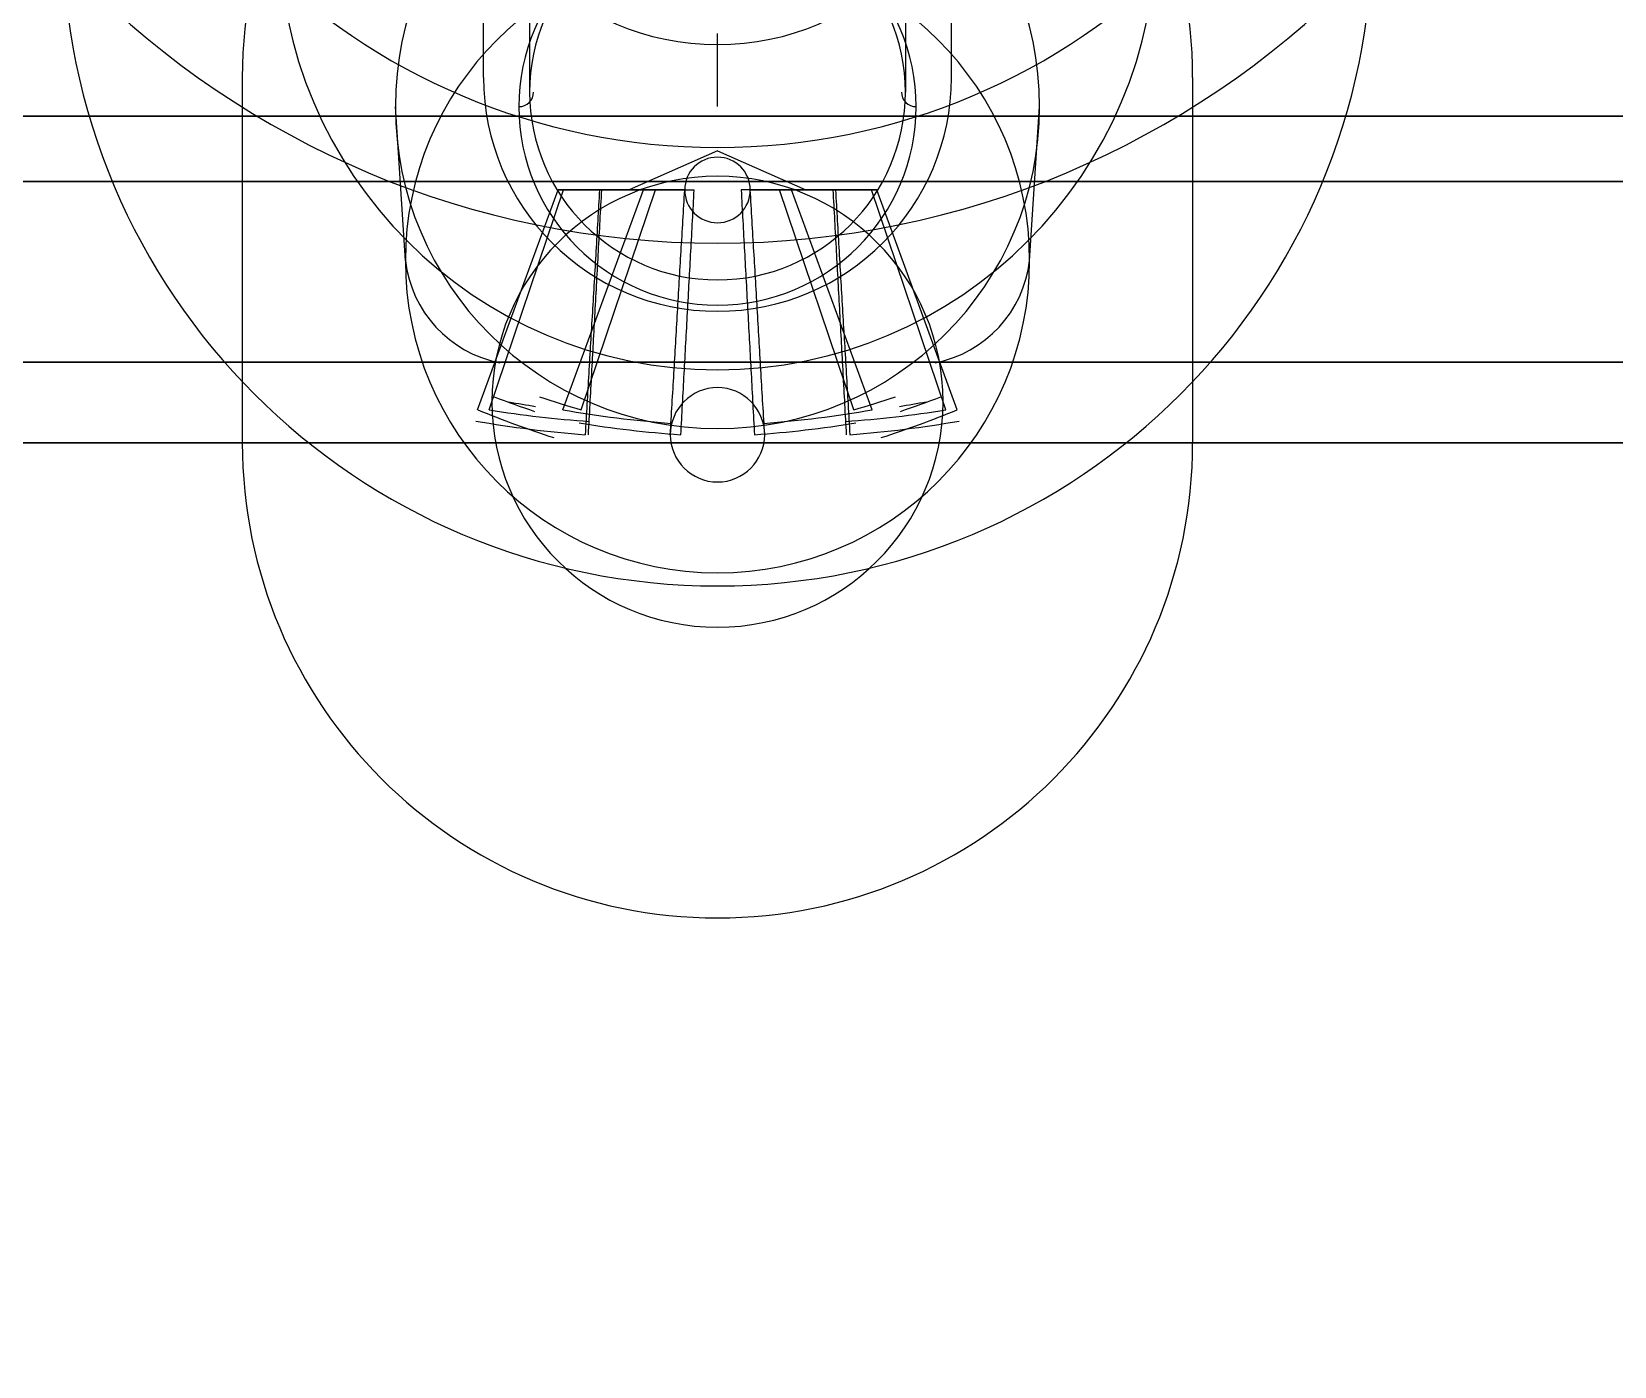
# Model space of a CAD drawing. Extents: x -93 to 93, y -188 to 102.
# Drawn here: x -4.69 to 6.13, y -113.82 to -104.69 of the extents above; entities that cross this region are included whole.
import ezdxf

# ---------------------------------------------------------------- set-up
doc = ezdxf.new("R2010")
doc.units = 0
doc.layers.add('Cut', color=7, linetype='CONTINUOUS')

msp = doc.modelspace()

# ---------------------------------------------------------------- linework, layer by layer
at = {"layer": 'Cut'}
for p, q in [((-1.2849, -93.2, -23.1881), (-1.2849, -105.1, -23.1881)), ((-1.2849, -93.2, -23.1881), (-1.2849, -105.1, -23.1881)), ((-1.2849, -93.2, 20.8119), (-1.2849, -105.1, 20.8119)), ((-1.2849, -93.2, 20.8119), (-1.2849, -105.1, 20.8119)), ((1.2849, -93.2, -20.8119), (1.2849, -105.1, -20.8119)), ((1.2849, -93.2, -20.8119), (1.2849, -105.1, -20.8119)), ((1.2849, -93.2, 23.1881), (1.2849, -105.1, 23.1881)), ((1.2849, -93.2, 23.1881), (1.2849, -105.1, 23.1881)), ((-1.6, -105, -22), (-1.6, -103, -22)), ((-1.6, -105, 22), (-1.6, -103, 22)), ((-1.6, -105, -22), (-1.6, -103, -22)), ((-1.6, -105, 22), (-1.6, -103, 22)), ((1.6, -105, -22), (1.6, -103, -22)), ((1.6, -105, 22), (1.6, -103, 22)), ((1.6, -105, -22), (1.6, -103, -22)), ((1.6, -105, 22), (1.6, -103, 22)), ((0, -105.2, -23.5), (0, -104.7, -23.5)), ((0, -105.2, -20.5), (0, -104.7, -20.5)), ((0, -105.2, -18.75), (0, -104.7, -18.75)), ((0, -105.2, -25.25), (0, -104.7, -25.25)), ((0, -105.2, -18.75), (0, -104.7, -18.75)), ((0, -105.2, -25.25), (0, -104.7, -25.25)), ((0, -105.2, -23.5), (0, -104.7, -23.5)), ((0, -105.2, -20.5), (0, -104.7, -20.5)), ((0, -105.2, 20.5), (0, -104.7, 20.5)), ((0, -105.2, 23.5), (0, -104.7, 23.5)), ((0, -105.2, 25.25), (0, -104.7, 25.25)), ((0, -105.2, 18.75), (0, -104.7, 18.75)), ((0, -105.2, 25.25), (0, -104.7, 25.25)), ((0, -105.2, 18.75), (0, -104.7, 18.75)), ((0, -105.2, 20.5), (0, -104.7, 20.5)), ((0, -105.2, 23.5), (0, -104.7, 23.5)), ((-3.25, -105, -22), (-3.25, -107.5, -22)), ((-3.25, -105, 22), (-3.25, -107.5, 22)), ((-3.25, -105, -22), (-3.25, -107.5, -22)), ((-3.25, -105, 22), (-3.25, -107.5, 22)), ((3.25, -105, -22), (3.25, -107.5, -22)), ((3.25, -105, 22), (3.25, -107.5, 22)), ((3.25, -105, -22), (3.25, -107.5, -22)), ((3.25, -105, 22), (3.25, -107.5, 22)), ((-2.135, -106.254, -23.9741), (-2.20269, -105.2, -24.0367)), ((-2.135, -106.254, -23.9741), (-2.20269, -105.2, -24.0367)), ((-2.135, -106.254, 20.0259), (-2.20269, -105.2, 19.9633)), ((-2.135, -106.254, 20.0259), (-2.20269, -105.2, 19.9633)), ((2.135, -106.254, -20.0259), (2.20269, -105.2, -19.9633)), ((2.135, -106.254, -20.0259), (2.20269, -105.2, -19.9633)), ((2.135, -106.254, 23.9741), (2.20269, -105.2, 24.0367)), ((2.135, -106.254, 23.9741), (2.20269, -105.2, 24.0367)), ((80.7469, -105.264, 30.55), (-80.7469, -105.264, 30.55)), ((80.7469, -105.264, 30.55), (-80.7469, -105.264, 30.55)), ((-73.6752, -105.264, -30.05), (73.6752, -105.264, -30.05)), ((-73.6752, -105.264, -30.05), (73.6752, -105.264, -30.05)), ((0, -105.503, -22), (-0.604143, -105.77, -22.5586)), ((0, -105.503, -22), (-0.604143, -105.77, -22.5586)), ((0, -105.503, 22), (-0.604143, -105.77, 21.4414)), ((0, -105.503, 22), (-0.604143, -105.77, 21.4414)), ((0, -105.503, -22), (0.604143, -105.77, -21.4414)), ((0, -105.503, -22), (0.604143, -105.77, -21.4414)), ((0, -105.503, 22), (0.604143, -105.77, 22.5586)), ((0, -105.503, 22), (0.604143, -105.77, 22.5586)), ((-80.7469, -105.711, 30.4444), (80.7469, -105.711, 30.4444)), ((-80.7469, -105.711, 30.4444), (80.7469, -105.711, 30.4444)), ((73.7189, -105.711, -29.9444), (-73.7189, -105.711, -29.9444)), ((73.7189, -105.711, -29.9444), (-73.7189, -105.711, -29.9444)), ((-1.64037, -107.274, -22.9325), (-1.08969, -105.77, -22.4233)), ((-1.64037, -107.274, -22.9325), (-1.08969, -105.77, -22.4233)), ((-1.64037, -107.274, 21.0675), (-1.08969, -105.77, 21.5767)), ((-1.64037, -107.274, 21.0675), (-1.08969, -105.77, 21.5767)), ((-1.56244, -107.274, -20.9421), (-1.05326, -105.77, -21.4928)), ((-1.56244, -107.274, -20.9421), (-1.05326, -105.77, -21.4928)), ((-1.56244, -107.274, 23.0579), (-1.05326, -105.77, 22.5072)), ((-1.56244, -107.274, 23.0579), (-1.05326, -105.77, 22.5072)), ((-1.08969, -105.77, -22.4233), (-0.806782, -105.77, -22.1617)), ((-0.507191, -105.77, -23.0533), (-1.08969, -105.77, -22.4233)), ((-1.08969, -105.77, -22.4233), (-0.806782, -105.77, -22.1617)), ((-0.507191, -105.77, -23.0533), (-1.08969, -105.77, -22.4233)), ((-1.08969, -105.77, 21.5767), (-0.806782, -105.77, 21.8383)), ((-0.507191, -105.77, 20.9467), (-1.08969, -105.77, 21.5767)), ((-1.08969, -105.77, 21.5767), (-0.806782, -105.77, 21.8383)), ((-0.507191, -105.77, 20.9467), (-1.08969, -105.77, 21.5767)), ((-1.05787, -107.274, -23.5624), (-0.507191, -105.77, -23.0533)), ((-1.05787, -107.274, -23.5624), (-0.507191, -105.77, -23.0533)), ((-1.05787, -107.274, 20.4376), (-0.507191, -105.77, 20.9467)), ((-1.05787, -107.274, 20.4376), (-0.507191, -105.77, 20.9467)), ((-0.791669, -105.77, -21.7757), (-1.05326, -105.77, -21.4928)), ((-1.05326, -105.77, -21.4928), (-0.42329, -105.77, -20.9103)), ((-0.791669, -105.77, -21.7757), (-1.05326, -105.77, -21.4928)), ((-1.05326, -105.77, -21.4928), (-0.42329, -105.77, -20.9103)), ((-0.791669, -105.77, 22.2243), (-1.05326, -105.77, 22.5072)), ((-1.05326, -105.77, 22.5072), (-0.42329, -105.77, 23.0897)), ((-0.791669, -105.77, 22.2243), (-1.05326, -105.77, 22.5072)), ((-1.05326, -105.77, 22.5072), (-0.42329, -105.77, 23.0897)), ((-0.932476, -107.274, -20.3596), (-0.42329, -105.77, -20.9103)), ((-0.932476, -107.274, -20.3596), (-0.42329, -105.77, -20.9103)), ((-0.932476, -107.274, 23.6404), (-0.42329, -105.77, 23.0897)), ((-0.932476, -107.274, 23.6404), (-0.42329, -105.77, 23.0897)), ((-0.224284, -105.77, -22.7917), (-0.507191, -105.77, -23.0533)), ((-0.224284, -105.77, -22.7917), (-0.507191, -105.77, -23.0533)), ((-0.224284, -105.77, 21.2083), (-0.507191, -105.77, 20.9467)), ((-0.224284, -105.77, 21.2083), (-0.507191, -105.77, 20.9467)), ((-0.42329, -105.77, -20.9103), (-0.161701, -105.77, -21.1932)), ((-0.42329, -105.77, -20.9103), (-0.161701, -105.77, -21.1932)), ((-0.42329, -105.77, 23.0897), (-0.161701, -105.77, 22.8068)), ((-0.42329, -105.77, 23.0897), (-0.161701, -105.77, 22.8068)), ((0.42329, -105.77, -23.0897), (0.161701, -105.77, -22.8068)), ((0.42329, -105.77, -23.0897), (0.161701, -105.77, -22.8068)), ((0.42329, -105.77, 20.9103), (0.161701, -105.77, 21.1932)), ((0.42329, -105.77, 20.9103), (0.161701, -105.77, 21.1932)), ((0.224284, -105.77, -21.2083), (0.507191, -105.77, -20.9467)), ((0.224284, -105.77, -21.2083), (0.507191, -105.77, -20.9467)), ((0.224284, -105.77, 22.7917), (0.507191, -105.77, 23.0533)), ((0.224284, -105.77, 22.7917), (0.507191, -105.77, 23.0533)), ((0.932476, -107.274, -23.6404), (0.42329, -105.77, -23.0897)), ((1.05326, -105.77, -22.5072), (0.42329, -105.77, -23.0897)), ((1.05326, -105.77, -22.5072), (0.42329, -105.77, -23.0897)), ((0.932476, -107.274, -23.6404), (0.42329, -105.77, -23.0897)), ((0.932476, -107.274, 20.3596), (0.42329, -105.77, 20.9103)), ((1.05326, -105.77, 21.4928), (0.42329, -105.77, 20.9103)), ((1.05326, -105.77, 21.4928), (0.42329, -105.77, 20.9103)), ((0.932476, -107.274, 20.3596), (0.42329, -105.77, 20.9103)), ((0.507191, -105.77, -20.9467), (1.08969, -105.77, -21.5767)), ((1.05787, -107.274, -20.4376), (0.507191, -105.77, -20.9467)), ((1.05787, -107.274, -20.4376), (0.507191, -105.77, -20.9467)), ((0.507191, -105.77, -20.9467), (1.08969, -105.77, -21.5767)), ((0.507191, -105.77, 23.0533), (1.08969, -105.77, 22.4233)), ((1.05787, -107.274, 23.5624), (0.507191, -105.77, 23.0533)), ((1.05787, -107.274, 23.5624), (0.507191, -105.77, 23.0533)), ((0.507191, -105.77, 23.0533), (1.08969, -105.77, 22.4233)), ((0.791669, -105.77, -22.2243), (1.05326, -105.77, -22.5072)), ((0.791669, -105.77, -22.2243), (1.05326, -105.77, -22.5072)), ((0.791669, -105.77, 21.7757), (1.05326, -105.77, 21.4928)), ((0.791669, -105.77, 21.7757), (1.05326, -105.77, 21.4928)), ((1.08969, -105.77, -21.5767), (0.806782, -105.77, -21.8383)), ((1.08969, -105.77, -21.5767), (0.806782, -105.77, -21.8383)), ((1.08969, -105.77, 22.4233), (0.806782, -105.77, 22.1617)), ((1.08969, -105.77, 22.4233), (0.806782, -105.77, 22.1617)), ((1.56244, -107.274, -23.0579), (1.05326, -105.77, -22.5072)), ((1.56244, -107.274, -23.0579), (1.05326, -105.77, -22.5072)), ((1.56244, -107.274, 20.9421), (1.05326, -105.77, 21.4928)), ((1.56244, -107.274, 20.9421), (1.05326, -105.77, 21.4928)), ((1.64037, -107.274, -21.0675), (1.08969, -105.77, -21.5767)), ((1.64037, -107.274, -21.0675), (1.08969, -105.77, -21.5767)), ((1.64037, -107.274, 22.9325), (1.08969, -105.77, 22.4233)), ((1.64037, -107.274, 22.9325), (1.08969, -105.77, 22.4233)), ((80.7469, -106.947, 29.8264), (-80.7469, -106.947, 29.8264)), ((80.7469, -106.947, 29.8264), (-80.7469, -106.947, 29.8264)), ((-73.9749, -106.947, -29.3264), (73.9749, -106.947, -29.3264)), ((-73.9749, -106.947, -29.3264), (73.9749, -106.947, -29.3264)), ((80.7469, -107.5, 28.932), (-80.7469, -107.5, 28.932)), ((80.7469, -107.5, 28.932), (-80.7469, -107.5, 28.932)), ((-74.3454, -107.5, -28.432), (74.3454, -107.5, -28.432)), ((-74.3454, -107.5, -28.432), (74.3454, -107.5, -28.432))]:
    msp.add_line(p, q, dxfattribs=at)
msp.add_circle((0, -105.503), 4.54747e-13, dxfattribs=at)
msp.add_circle((0, -105.503), 4.54747e-13, dxfattribs=at)
msp.add_circle((0, -105.503), 4.54747e-13, dxfattribs=at)
msp.add_circle((0, -105.503), 4.54747e-13, dxfattribs=at)
for centre, radius, start, end in [((-7.5, -97.5, -9.05), 81.347, 180, 180), ((-7.5, -97.5, -9.05), 81.347, 180, 180), ((-7.5, -97.5, -9.05), 81.2999, 180, 180), ((-7.5, -97.5, -9.05), 81.2999, 180, 180), ((7.5, -97.5, 9.05), 81.2999, 0, 0), ((7.5, -97.5, 9.05), 81.2999, 0, 0), ((-7.5, -97.5, 9.05), 79.7144, 180, 180), ((-7.5, -97.5, 9.05), 79.7144, 180, 180), ((7.5, -97.5, -9.05), 79.7144, 0, 0), ((7.5, -97.5, -9.05), 79.7144, 0, 0), ((7.5, -97.5, -9.05), 78.347, 0, 0), ((7.5, -97.5, -9.05), 78.347, 0, 0), ((-7.5, -97.5, -9.05), 78.2999, 180, 180), ((-7.5, -97.5, -9.05), 78.2999, 180, 180), ((7.5, -97.5, 9.05), 78.2999, 0, 0), ((7.5, -97.5, 9.05), 78.2999, 0, 0), ((-7.5, -97.5, 9.05), 76.7746, 180, 180), ((-7.5, -97.5, 9.05), 76.7746, 180, 180), ((7.5, -97.5, -9.05), 76.7746, 0, 0), ((7.5, -97.5, -9.05), 76.7746, 0, 0), ((-7.5, -101, -9.05), 78.0999, 180, 180), ((-7.5, -101, -9.05), 78.0999, 180, 180), ((7.5, -101, -9.05), 78.147, 0, 0), ((7.5, -101, -9.05), 78.147, 0, 0), ((7.5, -101, 9.05), 78.0999, 0, 0), ((7.5, -101, 9.05), 78.0999, 0, 0), ((-7.5, -105.264, -9.05), 81.347, 180, 180), ((-7.5, -105.264, -9.05), 81.347, 180, 180), ((-7.5, -105.264, -9.05), 81.2999, 180, 180), ((-7.5, -105.264, -9.05), 81.2999, 180, 180), ((7.5, -105.264, 9.05), 81.2999, 0, 0), ((7.5, -105.264, 9.05), 81.2999, 0, 0), ((-7.5, -101, 9.05), 76.5787, 180, 180), ((-7.5, -101, 9.05), 76.5787, 180, 180), ((7.5, -101, -9.05), 76.5787, 0, 0), ((7.5, -101, -9.05), 76.5787, 0, 0), ((-7.5, -105.711, -9.05), 81.2414, 180, 180), ((-7.5, -105.711, -9.05), 81.2414, 180, 180), ((-7.5, -105.711, -9.05), 81.1944, 180, 180), ((-7.5, -105.711, -9.05), 81.1944, 180, 180), ((7.5, -105.711, -9.05), 81.2414, 0, 0), ((7.5, -105.711, -9.05), 81.2414, 0, 0), ((7.5, -105.711, 9.05), 81.1944, 0, 0), ((7.5, -105.711, 9.05), 81.1944, 0, 0), ((-7.5, -103.5, -9.05), 78.347, 180, 180), ((-7.5, -103.5, -9.05), 78.347, 180, 180), ((-7.5, -103.5, 9.05), 78.2999, 180, 180), ((-7.5, -103.5, 9.05), 78.2999, 180, 180), ((7.5, -103.5, -9.05), 78.347, 0, 0), ((7.5, -103.5, -9.05), 78.347, 0, 0), ((7.5, -103.5, -9.05), 78.2999, 0, 0), ((7.5, -103.5, -9.05), 78.2999, 0, 0), ((-7.50007, -103, 14.4519), 77.5, 180, 180), ((-7.50007, -103, 14.4519), 77.5, 180, 180), ((-7.50007, -103, 9.05189), 77.4999, 180, 180), ((-7.50007, -103, 9.05189), 77.4999, 180, 180), ((7.49993, -103, -14.4481), 77.5, 0, 0), ((7.49993, -103, 9.05189), 77.5, 0, 0), ((7.49993, -103, -14.4481), 77.5, 0, 0), ((7.49993, -103, 9.05189), 77.5, 0, 0), ((7.49993, -103, -9.04811), 77.4999, 0, 0), ((7.49993, -103, 14.4519), 77.4999, 0, 0), ((7.49993, -103, -9.04811), 77.4999, 0, 0), ((7.49993, -103, 14.4519), 77.4999, 0, 0), ((-7.5, -105.264, 9.05), 79.7144, 180, 180), ((-7.5, -105.264, 9.05), 79.7144, 180, 180), ((7.5, -105.264, -9.05), 79.7144, 0, 0), ((7.5, -105.264, -9.05), 79.7144, 0, 0), ((7.5, -104, -9.05), 78.147, 0, 0), ((7.5, -104, -9.05), 78.147, 0, 0), ((-7.5, -104, -9.05), 78.0999, 180, 180), ((-7.5, -104, -9.05), 78.0999, 180, 180), ((7.5, -104, 9.05), 78.0999, 0, 0), ((7.5, -104, 9.05), 78.0999, 0, 0), ((-7.5, -105.711, 9.05), 79.611, 180, 180), ((-7.5, -105.711, 9.05), 79.611, 180, 180), ((-7.5, -104, -9.05), 77.847, 180, 180), ((-7.5, -104, -9.05), 77.847, 180, 180), ((7.5, -105.711, -9.05), 79.611, 0, 0), ((7.5, -105.711, -9.05), 79.611, 0, 0), ((-7.5, -104, -9.05), 77.7999, 180, 180), ((-7.5, -104, -9.05), 77.7999, 180, 180), ((-7.5, -106.947, -9.05), 80.6234, 180, 180), ((-7.5, -106.947, -9.05), 80.6234, 180, 180), ((-7.5, -106.947, -9.05), 80.5763, 180, 180), ((-7.5, -106.947, -9.05), 80.5763, 180, 180), ((7.5, -106.947, -9.05), 80.6234, 0, 0), ((7.5, -106.947, -9.05), 80.6234, 0, 0), ((7.5, -106.947, 9.05), 80.5763, 0, 0), ((7.5, -106.947, 9.05), 80.5763, 0, 0), ((-7.5, -103.5, -9.05), 76.7746, 180, 180), ((-7.5, -103.5, -9.05), 76.7746, 180, 180), ((7.5, -103.5, 9.05), 76.7746, 0, 0), ((7.5, -103.5, 9.05), 76.7746, 0, 0), ((-7.5, -104, 9.05), 76.5787, 180, 180), ((-7.5, -104, 9.05), 76.5787, 180, 180), ((7.5, -104, -9.05), 76.5787, 0, 0), ((7.5, -104, -9.05), 76.5787, 0, 0), ((-7.5, -107.5, -9.05), 79.729, 180, 180), ((-7.5, -107.5, -9.05), 79.729, 180, 180), ((-7.5, -107.5, -9.05), 79.6819, 180, 180), ((-7.5, -107.5, -9.05), 79.6819, 180, 180), ((7.5, -104, -9.05), 76.2847, 0, 0), ((7.5, -104, -9.05), 76.2847, 0, 0), ((-7.5, -106.947, 9.05), 79.0053, 180, 180), ((-7.5, -106.947, 9.05), 79.0053, 180, 180), ((7.5, -106.947, -9.05), 79.0053, 0, 0), ((7.5, -106.947, -9.05), 79.0053, 0, 0), ((7.5, -107.5, -9.05), 78.1289, 0, 0), ((7.5, -107.5, -9.05), 78.1289, 0, 0), ((0, -100, -22), 6.13415, 180, 0), ((0, -100, -22), 6.13415, 180, 0), ((0, -101, 22), 4.4789, 180, 0), ((0, -101, 22), 4.4789, 180, 0), ((-0.000066, -103, -21.9981), 1.775, 0, 0), ((-0.000066, -103, 22.0019), 1.775, 180, 180), ((-0.000066, -103, -21.9981), 1.775, 0, 0), ((-0.000066, -103, 22.0019), 1.775, 180, 180), ((0, -105, -22), 3.25, 0, 180), ((0, -105, 22), 3.25, 0, 180), ((0, -105, -22), 3.25, 0, 180), ((0, -105, 22), 3.25, 0, 180), ((0, -105, -22), 3.25, 0, 180), ((0, -105, -22), 3.25, 0, 180), ((0, -105, 22), 3.25, 0, 180), ((0, -105, 22), 3.25, 0, 180), ((-6.62099, -104, 20.45), 2.14208, 0, 0), ((-6.62099, -104, 20.45), 2.14208, 0, 0), ((0, -105.2, -22), 2.20269, 0, 180), ((0, -105.2, -22), 2.20269, 0, 180), ((0, -105.2, 22), 2.20269, 0, 180), ((0, -105.2, 22), 2.20269, 0, 180), ((-0.000066, -103, 22.0019), 1.775, 180, 0), ((-0.000066, -103, 22.0019), 1.775, 180, 0), ((-6.62099, -103.5, -20.45), 1.94735, 180, 0), ((-6.62099, -103.5, -20.45), 1.94735, 180, 0), ((0, -105.2, -22), 1.35832, 0, 180), ((0, -105.2, -22), 1.35832, 0, 180), ((0, -105.2, 22), 1.35832, 0, 180), ((0, -105.2, 22), 1.35832, 0, 180), ((0, -105.1, -22), 1.2849, 0, 180), ((0, -105.1, -22), 1.2849, 0, 180), ((0, -105.1, 22), 1.2849, 0, 180), ((0, -105.1, 22), 1.2849, 0, 180), ((0, -104, 22), 4.4789, 180, 0), ((0, -104, 22), 4.4789, 180, 0), ((0, -104, 22), 3, 180, 0), ((0, -104, -22), 3, 180, 0), ((0, -104, -22), 3, 180, 0), ((0, -104, 22), 3, 180, 0), ((0, -106.254, -22), 2.135, 0, 180), ((0, -106.254, -22), 2.135, 0, 180), ((0, -106.254, 22), 2.135, 0, 180), ((0, -106.254, 22), 2.135, 0, 180), ((0, -104.7, -22), 1.83697e-16, 0, 180), ((0, -104.7, -22), 0, 180, 0), ((0, -104.7, -22), 3.9801e-16, 0, 180), ((0, -104.7, -22), 0, 180, 0), ((0, -104.7, -22), 1.83697e-16, 0, 180), ((0, -104.7, -22), 0, 180, 0), ((0, -104.7, -22), 3.9801e-16, 0, 180), ((0, -104.7, -22), 0, 180, 0), ((0, -104.7, 22), 1.83697e-16, 0, 180), ((0, -104.7, 22), 0, 180, 0), ((0, -104.7, 22), 3.9801e-16, 0, 180), ((0, -104.7, 22), 0, 180, 0), ((0, -104.7, 22), 1.83697e-16, 0, 180), ((0, -104.7, 22), 0, 180, 0), ((0, -104.7, 22), 3.9801e-16, 0, 180), ((0, -104.7, 22), 0, 180, 0), ((0, -105, -22), 1.6, 180, 0), ((0, -105, 22), 1.6, 180, 0), ((0, -105, -22), 1.6, 180, 0), ((0, -105, -22), 1.6, 180, 0), ((0, -105, 22), 1.6, 180, 0), ((0, -105, 22), 1.6, 180, 0), ((0, -105, -22), 1.6, 180, 0), ((0, -105, 22), 1.6, 180, 0), ((0, -105.77, -22), 0.806782, 0, 0), ((0, -105.77, -22), 0.806782, 0, 0), ((0, -105.77, -22), 0.806782, 180, 180), ((0, -105.77, -22), 0.806782, 180, 180), ((0, -105.77, 22), 0.806782, 0, 0), ((0, -105.77, 22), 0.806782, 0, 0), ((0, -105.77, 22), 0.806782, 180, 180), ((0, -105.77, 22), 0.806782, 180, 180), ((0, -105.77, -22), 0.791669, 0, 0), ((0, -105.77, -22), 0.791669, 180, 180), ((0, -105.77, -22), 0.791669, 0, 0), ((0, -105.77, -22), 0.791669, 180, 180), ((0, -105.77, 22), 0.791669, 0, 0), ((0, -105.77, 22), 0.791669, 180, 180), ((0, -105.77, 22), 0.791669, 0, 0), ((0, -105.77, 22), 0.791669, 180, 180), ((-1.35832, -105.1, -23.256), 0.1, -90, 0), ((-1.35832, -105.1, -23.256), 0.1, -90, 0), ((-1.35832, -105.1, 20.744), 0.1, -90, 0), ((-1.35832, -105.1, 20.744), 0.1, -90, 0), ((0, -105.1, -22), 1.2849, 180, 0), ((0, -105.1, -22), 1.2849, 180, 0), ((0, -105.1, 22), 1.2849, 180, 0), ((0, -105.1, 22), 1.2849, 180, 0), ((1.35832, -105.1, -20.744), 0.1, 180, -90), ((1.35832, -105.1, -20.744), 0.1, 180, -90), ((1.35832, -105.1, 23.256), 0.1, 180, -90), ((1.35832, -105.1, 23.256), 0.1, 180, -90), ((0, -105.2, -22), 2.20269, 180, 0), ((0, -105.2, -22), 2.20269, 180, 0), ((0, -105.2, 22), 2.20269, 180, 0), ((0, -105.2, 22), 2.20269, 180, 0), ((0, -105.2, -22), 1.35832, 180, 0), ((0, -105.2, -22), 1.35832, 180, 0), ((0, -105.2, 22), 1.35832, 180, 0), ((0, -105.2, 22), 1.35832, 180, 0), ((0, -105.77, -22), 0.604143, 180, 180), ((0, -105.77, -22), 0.604143, 0, 0), ((0, -105.77, -22), 0.604143, 180, 180), ((0, -105.77, -22), 0.604143, 0, 0), ((0, -105.77, 22), 0.604143, 180, 180), ((0, -105.77, 22), 0.604143, 0, 0), ((0, -105.77, 22), 0.604143, 180, 180), ((0, -105.77, 22), 0.604143, 0, 0), ((0, -105.2, -22), 1.83697e-16, 0, 180), ((0, -105.2, -22), 0, 180, 0), ((0, -105.2, -22), 3.9801e-16, 0, 180), ((0, -105.2, -22), 0, 180, 0), ((0, -105.2, -22), 1.83697e-16, 0, 180), ((0, -105.2, -22), 0, 180, 0), ((0, -105.2, -22), 3.9801e-16, 0, 180), ((0, -105.2, -22), 0, 180, 0), ((0, -105.2, 22), 1.83697e-16, 0, 180), ((0, -105.2, 22), 0, 180, 0), ((0, -105.2, 22), 3.9801e-16, 0, 180), ((0, -105.2, 22), 0, 180, 0), ((0, -105.2, 22), 1.83697e-16, 0, 180), ((0, -105.2, 22), 0, 180, 0), ((0, -105.2, 22), 3.9801e-16, 0, 180), ((0, -105.2, 22), 0, 180, 0), ((0, -105.77, -22), 0.224284, 0, 180), ((0, -105.77, -22), 0.224284, 0, 180), ((0, -105.77, 22), 0.224284, 0, 180), ((0, -105.77, 22), 0.224284, 0, 180), ((0, -105.77, -22), 0.161701, 0, 0), ((0, -105.77, -22), 0.161701, 0, 0), ((0, -105.77, -22), 0.161701, 180, 180), ((0, -105.77, -22), 0.161701, 180, 180), ((0, -105.77, 22), 0.161701, 0, 0), ((0, -105.77, 22), 0.161701, 0, 0), ((0, -105.77, 22), 0.161701, 180, 180), ((0, -105.77, 22), 0.161701, 180, 180), ((0, -107.219, -22), 1.54252, 0, 180), ((0, -107.219, -22), 1.54252, 0, 180), ((0, -107.219, 22), 1.54252, 0, 180), ((0, -107.219, 22), 1.54252, 0, 180), ((0, -107.219, -22), 1.42628, 180, 180), ((0, -107.219, -22), 1.42628, 180, 180), ((0, -107.219, -22), 1.42628, 0, 0), ((0, -107.219, -22), 1.42628, 0, 0), ((0, -107.219, 22), 1.42628, 180, 180), ((0, -107.219, 22), 1.42628, 180, 180), ((0, -107.219, 22), 1.42628, 0, 0), ((0, -107.219, 22), 1.42628, 0, 0), ((0, -105.77, -22), 0.224284, 180, 0), ((0, -105.77, -22), 0.224284, 180, 0), ((0, -105.77, 22), 0.224284, 180, 0), ((0, -105.77, 22), 0.224284, 180, 0), ((0, -106.254, -22), 2.135, 180, 0), ((0, -106.254, -22), 2.135, 180, 0), ((0, -106.254, 22), 2.135, 180, 0), ((0, -106.254, 22), 2.135, 180, 0), ((-1.33042, -106.158, -23.2302), 0.81027, -173.205, -101.3), ((-1.33042, -106.158, -23.2302), 0.81027, -173.205, -101.3), ((-1.33042, -106.158, 20.7698), 0.81027, -173.205, -101.3), ((-1.33042, -106.158, 20.7698), 0.81027, -173.205, -101.3), ((1.33042, -106.158, -20.7698), 0.81027, -78.6995, -6.79516), ((1.33042, -106.158, -20.7698), 0.81027, -78.6995, -6.79516), ((1.33042, -106.158, 23.2302), 0.81027, -78.6995, -6.79516), ((1.33042, -106.158, 23.2302), 0.81027, -78.6995, -6.79516), ((0, -107.445, -22), 0.882758, 180, 180), ((0, -107.445, -22), 0.882758, 0, 0), ((0, -107.445, -22), 0.882758, 180, 180), ((0, -107.445, -22), 0.882758, 0, 0), ((0, -107.445, 22), 0.882758, 180, 180), ((0, -107.445, 22), 0.882758, 0, 0), ((0, -107.445, 22), 0.882758, 180, 180), ((0, -107.445, 22), 0.882758, 0, 0), ((0, -107.445, -22), 0.322796, 0, 180), ((0, -107.445, -22), 0.322796, 0, 180), ((0, -107.445, 22), 0.322796, 0, 180), ((0, -107.445, 22), 0.322796, 0, 180), ((1.19883, -100.314, -20.8915), 7.51703, -112.191, -107.964), ((1.19883, -100.314, -20.8915), 7.51703, -112.191, -107.964), ((1.19883, -100.314, 23.1085), 7.51703, -112.191, -107.964), ((1.19883, -100.314, 23.1085), 7.51703, -112.191, -107.964), ((-0.314984, -99.5, -22.2912), 7.87374, -99.116, -94.0878), ((-0.314984, -99.5, -22.2912), 7.87374, -99.116, -94.0878), ((-0.314984, -99.5, 21.7088), 7.87374, -99.116, -94.0878), ((-0.314984, -99.5, 21.7088), 7.87374, -99.116, -94.0878), ((0, -107.219, -22), 1.54252, 180, 0), ((0, -107.219, -22), 1.54252, 180, 0), ((0, -107.219, 22), 1.54252, 180, 0), ((0, -107.219, 22), 1.54252, 180, 0), ((1.10849, -100.314, -23.1988), 7.35932, -110.994, -108.7), ((1.10849, -100.314, -23.1988), 7.35932, -110.994, -108.7), ((1.10849, -100.314, 20.8012), 7.35932, -110.994, -108.7), ((1.10849, -100.314, 20.8012), 7.35932, -110.994, -108.7), ((0, -99.5, -22), 7.84988, -100.468, -99.1295), ((0, -99.5, -22), 7.84988, -100.468, -99.1295), ((0, -99.5, 22), 7.84988, -100.468, -99.1295), ((0, -99.5, 22), 7.84988, -100.468, -99.1295), ((1.10849, -100.314, -23.1988), 7.2533, -108.7, -106.343), ((1.10849, -100.314, -23.1988), 7.2533, -108.7, -106.343), ((1.10849, -100.314, 20.8012), 7.2533, -108.7, -106.343), ((1.10849, -100.314, 20.8012), 7.2533, -108.7, -106.343), ((0.291249, -99.5, -22.315), 7.89049, -99.8449, -94.4197), ((0.291249, -99.5, -22.315), 7.89049, -99.8449, -94.4197), ((0.291249, -99.5, 21.685), 7.89049, -99.8449, -94.4197), ((0.291249, -99.5, 21.685), 7.89049, -99.8449, -94.4197), ((-0.291249, -99.5, -21.685), 7.89049, -85.5803, -80.1551), ((-0.291249, -99.5, -21.685), 7.89049, -85.5803, -80.1551), ((-0.291249, -99.5, 22.315), 7.89049, -85.5803, -80.1551), ((-0.291249, -99.5, 22.315), 7.89049, -85.5803, -80.1551), ((0.314984, -99.5, -21.7088), 7.87374, -85.9122, -80.884), ((0.314984, -99.5, -21.7088), 7.87374, -85.9122, -80.884), ((0.314984, -99.5, 22.2912), 7.87374, -85.9122, -80.884), ((0.314984, -99.5, 22.2912), 7.87374, -85.9122, -80.884), ((-1.10849, -100.314, -20.8012), 7.2533, -73.6571, -71.2997), ((-1.10849, -100.314, -20.8012), 7.2533, -73.6571, -71.2997), ((-1.10849, -100.314, 23.1988), 7.2533, -73.6571, -71.2997), ((-1.10849, -100.314, 23.1988), 7.2533, -73.6571, -71.2997), ((-1.19883, -100.314, -23.1085), 7.51703, -72.0358, -67.8086), ((-1.19883, -100.314, -23.1085), 7.51703, -72.0358, -67.8086), ((-1.19883, -100.314, 20.8915), 7.51703, -72.0358, -67.8086), ((-1.19883, -100.314, 20.8915), 7.51703, -72.0358, -67.8086), ((0, -99.5, -22), 7.84988, -80.8705, -79.5315), ((0, -99.5, -22), 7.84988, -80.8705, -79.5315), ((0, -99.5, 22), 7.84988, -80.8705, -79.5315), ((0, -99.5, 22), 7.84988, -80.8705, -79.5315), ((-1.10849, -100.314, -20.8012), 7.35932, -71.2997, -69.0061), ((-1.10849, -100.314, -20.8012), 7.35932, -71.2997, -69.0061), ((-1.10849, -100.314, 23.1988), 7.35932, -71.2997, -69.0061), ((-1.10849, -100.314, 23.1988), 7.35932, -71.2997, -69.0061), ((-0.291249, -99.5, -21.685), 7.96829, -99.8449, -94.4197), ((-0.291249, -99.5, -21.685), 7.96829, -99.8449, -94.4197), ((-0.291249, -99.5, 22.315), 7.96829, -99.8449, -94.4197), ((-0.291249, -99.5, 22.315), 7.96829, -99.8449, -94.4197), ((0.314984, -99.5, -21.7088), 7.96485, -99.116, -94.0878), ((0.314984, -99.5, -21.7088), 7.96485, -99.116, -94.0878), ((0.314984, -99.5, 22.2912), 7.96485, -99.116, -94.0878), ((0.314984, -99.5, 22.2912), 7.96485, -99.116, -94.0878), ((-0.314984, -99.5, -22.2912), 7.96485, -85.9122, -80.884), ((-0.314984, -99.5, -22.2912), 7.96485, -85.9122, -80.884), ((-0.314984, -99.5, 21.7088), 7.96485, -85.9122, -80.884), ((-0.314984, -99.5, 21.7088), 7.96485, -85.9122, -80.884), ((0.291249, -99.5, -22.315), 7.96829, -85.5803, -80.1551), ((0.291249, -99.5, -22.315), 7.96829, -85.5803, -80.1551), ((0.291249, -99.5, 21.685), 7.96829, -85.5803, -80.1551), ((0.291249, -99.5, 21.685), 7.96829, -85.5803, -80.1551), ((0, -107.445, -22), 0.322796, 180, 0), ((0, -107.445, -22), 0.322796, 180, 0), ((0, -107.445, 22), 0.322796, 180, 0), ((0, -107.445, 22), 0.322796, 180, 0), ((0, -107.5, -22), 3.25, 180, 0), ((0, -107.5, 22), 3.25, 180, 0), ((0, -107.5, -22), 3.25, 180, 0), ((0, -107.5, -22), 3.25, 180, 0), ((0, -107.5, 22), 3.25, 180, 0), ((0, -107.5, 22), 3.25, 180, 0), ((0, -107.5, -22), 3.25, 180, 0), ((0, -107.5, 22), 3.25, 180, 0)]:
    msp.add_arc(centre, radius, start, end, dxfattribs=at)
for points in [[(-0.806782, -105.77, -22.1617), (-0.905294, -107.445, -22.2528)], [(-0.806782, -105.77, -22.1617), (-0.905294, -107.445, -22.2528)], [(-0.806782, -105.77, 21.8383), (-0.905294, -107.445, 21.7472)], [(-0.806782, -105.77, 21.8383), (-0.905294, -107.445, 21.7472)], [(-0.882758, -107.445, -21.6772), (-0.791669, -105.77, -21.7757)], [(-0.882758, -107.445, -21.6772), (-0.791669, -105.77, -21.7757)], [(-0.882758, -107.445, 22.3228), (-0.791669, -105.77, 22.2243)], [(-0.882758, -107.445, 22.3228), (-0.791669, -105.77, 22.2243)], [(-0.322796, -107.445, -22.8828), (-0.224284, -105.77, -22.7917)], [(-0.322796, -107.445, -22.8828), (-0.224284, -105.77, -22.7917)], [(-0.322796, -107.445, 21.1172), (-0.224284, -105.77, 21.2083)], [(-0.322796, -107.445, 21.1172), (-0.224284, -105.77, 21.2083)], [(-0.161701, -105.77, -21.1932), (-0.25279, -107.445, -21.0947)], [(-0.161701, -105.77, -21.1932), (-0.25279, -107.445, -21.0947)], [(-0.161701, -105.77, 22.8068), (-0.25279, -107.445, 22.9053)], [(-0.161701, -105.77, 22.8068), (-0.25279, -107.445, 22.9053)], [(0.161701, -105.77, -22.8068), (0.25279, -107.445, -22.9053)], [(0.161701, -105.77, -22.8068), (0.25279, -107.445, -22.9053)], [(0.161701, -105.77, 21.1932), (0.25279, -107.445, 21.0947)], [(0.161701, -105.77, 21.1932), (0.25279, -107.445, 21.0947)], [(0.322796, -107.445, -21.1172), (0.224284, -105.77, -21.2083)], [(0.322796, -107.445, -21.1172), (0.224284, -105.77, -21.2083)], [(0.322796, -107.445, 22.8828), (0.224284, -105.77, 22.7917)], [(0.322796, -107.445, 22.8828), (0.224284, -105.77, 22.7917)], [(0.882758, -107.445, -22.3228), (0.791669, -105.77, -22.2243)], [(0.882758, -107.445, -22.3228), (0.791669, -105.77, -22.2243)], [(0.882758, -107.445, 21.6772), (0.791669, -105.77, 21.7757)], [(0.882758, -107.445, 21.6772), (0.791669, -105.77, 21.7757)], [(0.806782, -105.77, -21.8383), (0.905294, -107.445, -21.7472)], [(0.806782, -105.77, -21.8383), (0.905294, -107.445, -21.7472)], [(0.806782, -105.77, 22.1617), (0.905294, -107.445, 22.2528)], [(0.806782, -105.77, 22.1617), (0.905294, -107.445, 22.2528)]]:
    msp.add_open_spline(points, degree=1, dxfattribs=at)

doc.saveas('drawing.dxf')
